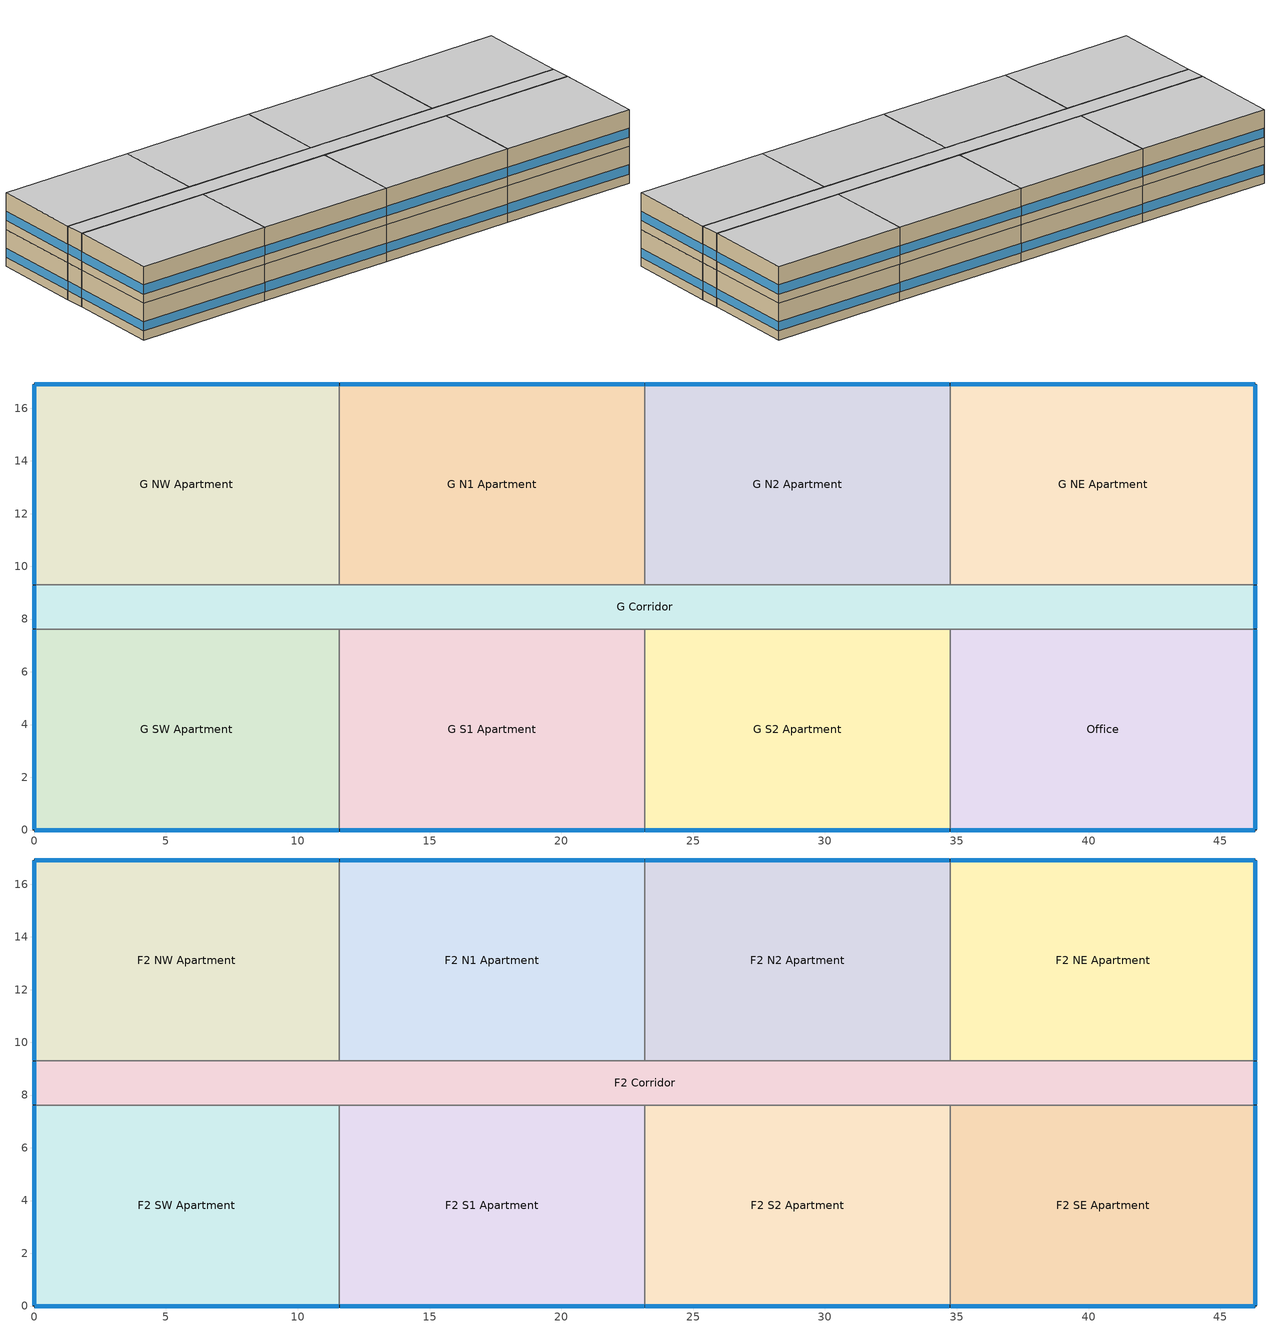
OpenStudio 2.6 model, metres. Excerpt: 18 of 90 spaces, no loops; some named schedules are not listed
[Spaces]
G S1 Apartment
 floor ground: 23.16,7.62 23.16,0 11.58,0 11.58,7.62 z0
 wall outside: 11.58,0 23.16,0 z0:3.05
 wall to G S2 Apartment: 23.16,0 23.16,7.62 z0:3.05
 wall to G Corridor: 23.16,7.62 11.58,7.62 z0:3.05
 wall to G SW Apartment: 11.58,7.62 11.58,0 z0:3.05
 window: 11.61,0 23.14,0 z0.76:1.53
Office
 floor ground: 46.33,7.62 46.33,0 34.75,0 34.75,7.62 z0
 wall outside: 34.75,0 46.33,0 46.33,7.62 z0:3.05
 wall to G S2 Apartment: 34.75,7.62 34.75,0 z0:3.05
 wall to G Corridor: 46.33,7.62 34.75,7.62 z0:3.05
 window: 46.33,0.03 46.33,7.59 / 34.77,0 46.3,0 z0.76:1.53
G S2 Apartment
 floor ground: 34.75,7.62 34.75,0 23.16,0 23.16,7.62 z0
 wall outside: 23.16,0 34.75,0 z0:3.05
 wall to G Corridor: 34.75,7.62 23.16,7.62 z0:3.05
 window: 23.19,0 34.72,0 z0.76:1.53
G Corridor
 floor ground: 46.33,9.3 46.33,7.62 0,7.62 0,9.3 z0
 wall outside: 46.33,7.62 46.33,9.3 / 0,9.3 0,7.62 z0:3.05
 wall to G NW Apartment: 11.58,9.3 0,9.3 z0:3.05
 wall to G NE Apartment: 46.33,9.3 34.75,9.3 z0:3.05
 wall to G N1 Apartment: 23.16,9.3 11.58,9.3 z0:3.05
 wall to G SW Apartment: 0,7.62 11.58,7.62 z0:3.05
 wall to G N2 Apartment: 34.75,9.3 23.16,9.3 z0:3.05
 window: 46.33,7.65 46.33,9.27 / 0,9.27 0,7.65 z0.76:1.55
G NW Apartment
 floor ground: 11.58,16.92 11.58,9.3 0,9.3 0,16.92 z0
 wall outside: 11.58,16.92 0,16.92 0,9.3 z0:3.05
 wall to G N1 Apartment: 11.58,9.3 11.58,16.92 z0:3.05
 window: 11.56,16.92 0.03,16.92 / 0,16.89 0,9.32 z0.76:1.53
G N1 Apartment
 floor ground: 23.16,16.92 23.16,9.3 11.58,9.3 11.58,16.92 z0
 wall outside: 23.16,16.92 11.58,16.92 z0:3.05
 wall to G N2 Apartment: 23.16,9.3 23.16,16.92 z0:3.05
 window: 23.14,16.92 11.61,16.92 z0.76:1.53
G N2 Apartment
 floor ground: 34.75,16.92 34.75,9.3 23.16,9.3 23.16,16.92 z0
 wall outside: 34.75,16.92 23.16,16.92 z0:3.05
 wall to G NE Apartment: 34.75,9.3 34.75,16.92 z0:3.05
 window: 34.72,16.92 23.19,16.92 z0.76:1.53
G NE Apartment
 floor ground: 46.33,16.92 46.33,9.3 34.75,9.3 34.75,16.92 z0
 wall outside: 46.33,9.3 46.33,16.92 34.75,16.92 z0:3.05
 window: 46.33,9.32 46.33,16.89 / 46.3,16.92 34.77,16.92 z0.76:1.53
G SW Apartment
 floor ground: 11.58,7.62 11.58,0 0,0 0,7.62 z0
 wall outside: 0,7.62 0,0 11.58,0 z0:3.05
 window: 0.03,0 11.56,0 / 0,7.59 0,0.03 z0.76:1.53
F2 N1 Apartment
 floor to G N1 Apartment: 23.16,16.92 23.16,9.3 11.58,9.3 11.58,16.92 z3.05
 wall outside: 23.16,16.92 11.58,16.92 z3.05:6.1
 wall to F2 Corridor: 11.58,9.3 23.16,9.3 z3.05:6.1
 wall to F2 N2 Apartment: 23.16,9.3 23.16,16.92 z3.05:6.1
 wall to F2 NW Apartment: 11.58,16.92 11.58,9.3 z3.05:6.1
 window: 23.14,16.92 11.61,16.92 z3.81:4.58
 ceiling to F3 N1 Apartment: 23.16,9.3 23.16,16.92 11.58,16.92 11.58,9.3 z6.1
F2 Corridor
 floor to G Corridor: 46.33,9.3 46.33,7.62 0,7.62 0,9.3 z3.05
 wall outside: 0,9.3 0,7.62 / 46.33,7.62 46.33,9.3 z3.05:6.1
 wall to F2 SE Apartment: 34.75,7.62 46.33,7.62 z3.05:6.1
 wall to F2 SW Apartment: 0,7.62 11.58,7.62 z3.05:6.1
 wall to F2 N2 Apartment: 34.75,9.3 23.16,9.3 z3.05:6.1
 wall to F2 S1 Apartment: 11.58,7.62 23.16,7.62 z3.05:6.1
 wall to F2 S2 Apartment: 23.16,7.62 34.75,7.62 z3.05:6.1
 wall to F2 NE Apartment: 46.33,9.3 34.75,9.3 z3.05:6.1
 wall to F2 NW Apartment: 11.58,9.3 0,9.3 z3.05:6.1
 window: 46.33,7.65 46.33,9.27 / 0,9.27 0,7.65 z3.81:4.6
 ceiling to F3 Corridor: 46.33,7.62 46.33,9.3 0,9.3 0,7.62 z6.1
F2 S1 Apartment
 floor to G S1 Apartment: 23.16,7.62 23.16,0 11.58,0 11.58,7.62 z3.05
 wall outside: 11.58,0 23.16,0 z3.05:6.1
 wall to F2 S2 Apartment: 23.16,0 23.16,7.62 z3.05:6.1
 wall to F2 SW Apartment: 11.58,7.62 11.58,0 z3.05:6.1
 window: 11.61,0 23.14,0 z3.81:4.58
 ceiling to F3 S1 Apartment: 23.16,0 23.16,7.62 11.58,7.62 11.58,0 z6.1
F2 NE Apartment
 floor to G NE Apartment: 46.33,16.92 46.33,9.3 34.75,9.3 34.75,16.92 z3.05
 wall outside: 46.33,9.3 46.33,16.92 34.75,16.92 z3.05:6.1
 wall to F2 N2 Apartment: 34.75,16.92 34.75,9.3 z3.05:6.1
 window: 46.33,9.32 46.33,16.89 / 46.3,16.92 34.77,16.92 z3.81:4.58
 ceiling to F3 NE Apartment: 46.33,9.3 46.33,16.92 34.75,16.92 34.75,9.3 z6.1
F2 SW Apartment
 floor to G SW Apartment: 11.58,7.62 11.58,0 0,0 0,7.62 z3.05
 wall outside: 0,7.62 0,0 11.58,0 z3.05:6.1
 window: 0.03,0 11.56,0 / 0,7.59 0,0.03 z3.81:4.58
 ceiling to F3 SW Apartment: 11.58,0 11.58,7.62 0,7.62 0,0 z6.1
F2 NW Apartment
 floor to G NW Apartment: 11.58,16.92 11.58,9.3 0,9.3 0,16.92 z3.05
 wall outside: 11.58,16.92 0,16.92 0,9.3 z3.05:6.1
 window: 11.56,16.92 0.03,16.92 / 0,16.89 0,9.32 z3.81:4.58
 ceiling to F3 NW Apartment: 11.58,9.3 11.58,16.92 0,16.92 0,9.3 z6.1
F2 SE Apartment
 floor to Office: 46.33,7.62 46.33,0 34.75,0 34.75,7.62 z3.05
 wall outside: 34.75,0 46.33,0 46.33,7.62 z3.05:6.1
 wall to F2 S2 Apartment: 34.75,7.62 34.75,0 z3.05:6.1
 window: 46.33,0.03 46.33,7.59 / 34.77,0 46.3,0 z3.81:4.58
 ceiling to F3 SE Apartment: 46.33,0 46.33,7.62 34.75,7.62 34.75,0 z6.1
F2 N2 Apartment
 floor to G N2 Apartment: 34.75,16.92 34.75,9.3 23.16,9.3 23.16,16.92 z3.05
 wall outside: 34.75,16.92 23.16,16.92 z3.05:6.1
 window: 34.72,16.92 23.19,16.92 z3.81:4.58
 ceiling to F3 N2 Apartment: 34.75,9.3 34.75,16.92 23.16,16.92 23.16,9.3 z6.1
F2 S2 Apartment
 floor to G S2 Apartment: 34.75,7.62 34.75,0 23.16,0 23.16,7.62 z3.05
 wall outside: 23.16,0 34.75,0 z3.05:6.1
 window: 23.19,0 34.72,0 z3.81:4.58
 ceiling to F3 S2 Apartment: 34.75,0 34.75,7.62 23.16,7.62 23.16,0 z6.1
[Site]
Fort McMurray AP_AB_CAN: Latitude {deg}=56.653; Longitude {deg}=-111.223; Time Zone {hr}=-7; Elevation {m}=369.1; Terrain=City
[Building]
HighriseApartment-CAN_AB_Fort.McMurray.AP.716890_CWEC2016.epw created: 2019-08-15 18:29:18 +0000: North Axis {deg}=0; Default Construction Set=BTAP-Mass at hdd = 6250.0; Standards Number of Stories=10; Standards Number of Above Ground Stories=10; Standards Building Type=NECB2017_HighriseApartment
[Site:WaterMainsTemperature]
Calculation Method=Correlation; Annual Average Outdoor Air Temperature {C}=1.875; Maximum Difference In Monthly Average Outdoor Air Temperatures {deltaC}=34.4
[Site:GroundTemperature:BuildingSurface]
19.527, 19.502, 19.536, 19.598, 20.002, 21.64, 22.225, 22.375, 21.449, 20.121, 19.802, 19.633
[SizingPeriod:DesignDay] Barometric Pressure {Pa}=96969; Sky Clearness=0; Rain Indicator=0; Snow Indicator=0; Day of Month=21; Daylight Saving Time Indicator=0; Humidity Indicating Type=Wetbulb; Dry-Bulb Temperature Range Modifier Type=DefaultMultipliers
Name | Maximum Dry-Bulb Temperature {C} | Daily Dry-Bulb Temperature Range {deltaC} | Humidity Indicating Conditions at Maximum Dry-Bulb | Wind Speed {m/s} | Wind Direction {deg} | Month | Day Type | Solar Model Indicator | ASHRAE Taub | ASHRAE Taud
Fort McMurray AP Ann Clg .4% Condns DB=>MWB | 28.9 | 12.4 | 17.8 | 3.7 | 250 | 7 | SummerDesignDay | ASHRAETau | 0.377 | 2.403
Fort McMurray AP Ann Htg 99.6% Condns DB | -36.2 | 0 | -36.2 | 1 | 90 | 1 | WinterDesignDay | ASHRAEClearSky
[Material:NoMass] Roughness=Smooth; Thermal Absorptance=0.9; Solar Absorptance=0.7
Name | Thermal Resistance {m2-K/W} | Visible Absorptance
Typical Carpet Pad | 0.21648 | 0.8
Typical Insulation 1 | 5.91238 | 0.7
Typical Insulation 2 | 4.49096 | 0.7
Typical Insulation 3 | 7.24636 | 0.7
Typical Carpet Pad 2 | 1.25503 | 0.8
Typical Carpet Pad 3 | 3.45515 | 0.8
Typical Insulation 4 | 0.526298 | 0.7
Typical Insulation 5 | 0.526316 | 0.7
[Material]
Name | Roughness | Thickness {m} | Conductivity {W/m-K} | Density {kg/m3} | Specific Heat {J/kg-K} | Thermal Absorptance | Solar Absorptance | Visible Absorptance
100mm Normalweight concrete floor | MediumSmooth | 0.1016 | 2.31 | 2322 | 832
G01 13mm gypsum board | Smooth | 0.0127 | 0.16 | 800 | 1090 | 0.9 | 0.7 | 0.5
G05 25mm wood | MediumSmooth | 0.0254 | 0.15 | 608 | 1630 | 0.9 | 0.5 | 0.5
4 in. Normalweight Concrete Floor | MediumRough | 0.1016 | 2.31 | 2322 | 832 | 0.9 | 0.7 | 0.7
1IN Stucco | Smooth | 0.0253 | 0.6918 | 1858 | 837 | 0.9 | 0.7 | 0.92
8IN CONCRETE HW RefBldg | Rough | 0.2032 | 1.311 | 2240 | 836.8 | 0.9 | 0.7 | 0.7
1/2IN Gypsum | Smooth | 0.0127 | 0.16 | 784.9 | 830 | 0.9 | 0.4 | 0.4
Metal Roof Surface; F08 Metal surface | Smooth | 0.0008 | 45.28 | 7824 | 500 | 0.9 | 0.7 | 0.7
6 in. Normalweight Concrete Floor | MediumRough | 0.1524 | 2.31 | 2322 | 832 | 0.9 | 0.7 | 0.7
[Construction]
BTAP-Int-Floor: 100mm Normalweight concrete floor, Typical Carpet Pad
BTAP-Int-Wall: G01 13mm gypsum board, G01 13mm gypsum board
BTAP-Int-Ceiling: Typical Carpet Pad, 100mm Normalweight concrete floor
BTAP-Ext-DaylightDiffuser: SimpleGlazing
BTAP-Int-Door: G05 25mm wood
BTAP-Ext-Floor-Mass:U-0.162: Typical Insulation 1, 4 in. Normalweight Concrete Floor, Typical Carpet Pad
BTAP-Ext-Wall-Mass:U-0.21: 1IN Stucco, 8IN CONCRETE HW RefBldg, Typical Insulation 2, 1/2IN Gypsum
BTAP-Ext-Roof-Metal:U-0.138: Metal Roof Surface, Typical Insulation 3
BTAP-Grnd-Floor-Mass:U-0.757: 6 in. Normalweight Concrete Floor, Typical Carpet Pad 2
BTAP-Grnd-Roof-Mass:U-0.284: 6 in. Normalweight Concrete Floor, Typical Carpet Pad 3
BTAP-Ext-Door:U-1.9000000000000001: F08 Metal surface, Typical Insulation 4
BTAP-Ext-OverHeadDoor:U-1.9000000000000001: Typical Insulation 5
BTAP-Ext-DaylightDiffuser:U=0.190 SHGC=0.600: SimpleGlazing:U=0.190 SHGC=0.600
[DefaultConstructionSet]
BTAP-Mass at hdd = 6250.0: Default Exterior Surface Constructions=BTAP-Mass at hdd = 6250.0; Default Interior Surface Constructions=Default Surface Constructions 2; Default Ground Contact Surface Constructions=BTAP-Mass at hdd = 6250.0 1; Default Exterior SubSurface Constructions=BTAP-Mass at hdd = 6250.0; Default Interior SubSurface Constructions=Default Sub Surface Constructions 2; Interior Partition Construction=BTAP-Int-Door
[DefaultSurfaceConstructions]
Name | Floor Construction | Wall Construction | Roof Ceiling Construction
Default Surface Constructions 2 | BTAP-Int-Floor | BTAP-Int-Wall | BTAP-Int-Ceiling
BTAP-Mass at hdd = 6250.0 | BTAP-Ext-Floor-Mass:U-0.162 | BTAP-Ext-Wall-Mass:U-0.21 | BTAP-Ext-Roof-Metal:U-0.138
BTAP-Mass at hdd = 6250.0 1 | BTAP-Grnd-Floor-Mass:U-0.757 | BTAP-Grnd-Roof-Mass:U-0.284 | BTAP-Grnd-Roof-Mass:U-0.284
[DefaultSubSurfaceConstructions]
Name | Fixed Window Construction | Operable Window Construction | Door Construction | Glass Door Construction | Overhead Door Construction | Skylight Construction | Tubular Daylight Dome Construction | Tubular Daylight Diffuser Construction
Default Sub Surface Constructions 2 | BTAP-Ext-DaylightDiffuser | BTAP-Ext-DaylightDiffuser | BTAP-Int-Door
BTAP-Mass at hdd = 6250.0 | BTAP-Ext-DaylightDiffuser:U=0.190 SHGC=0.600 | BTAP-Ext-DaylightDiffuser:U=0.190 SHGC=0.600 | BTAP-Ext-Door:U-1.9000000000000001 | BTAP-Ext-DaylightDiffuser:U=0.190 SHGC=0.600 | BTAP-Ext-OverHeadDoor:U-1.9000000000000001 | BTAP-Ext-DaylightDiffuser:U=0.190 SHGC=0.600 | BTAP-Ext-DaylightDiffuser:U=0.190 SHGC=0.600 | BTAP-Ext-DaylightDiffuser:U=0.190 SHGC=0.600
[WindowMaterial:SimpleGlazingSystem] Solar Heat Gain Coefficient=0.6; Visible Transmittance=0.21
Name | U-Factor {W/m2-K}
SimpleGlazing | 2.2
SimpleGlazing:U=0.190 SHGC=0.600 | 1.9
[Space] Part of Total Floor Area=Yes
Name | Space Type | Building Story | Thermal Zone
F2 NE Apartment | Space Function Dwelling units general | Building Story 2 | DU_BT=Space Function_ST=Dwelling units general_FL=Building Story 2_SCHG 4
F2 N1 Apartment | Space Function Dwelling units general | Building Story 2 | DU_BT=Space Function_ST=Dwelling units general_FL=Building Story 2_SCHG 5
F2 Corridor | Space Function Corridor/Transition area other-sch-G | Building Story 2 | WILD_ST=Corridor/Transition area other-sch-G_FL=Building Story 2_SCH=G
F2 S1 Apartment | Space Function Dwelling units general | Building Story 2 | DU_BT=Space Function_ST=Dwelling units general_FL=Building Story 2_SCHG 3
F2 SW Apartment | Space Function Dwelling units general | Building Story 2 | DU_BT=Space Function_ST=Dwelling units general_FL=Building Story 2_SCHG 6
G S1 Apartment | Space Function Dwelling units general | Building Story 1 | DU_BT=Space Function_ST=Dwelling units general_FL=Building Story 1_SCHG 3
Office | Space Function Office enclosed <= 25 m2 | Building Story 1 | ALL_ST=Office enclosed <= 25 m2_FL=Building Story 1_SCH=A
G N2 Apartment | Space Function Dwelling units general | Building Story 1 | DU_BT=Space Function_ST=Dwelling units general_FL=Building Story 1_SCHG 5
G S2 Apartment | Space Function Dwelling units general | Building Story 1 | DU_BT=Space Function_ST=Dwelling units general_FL=Building Story 1_SCHG 6
G Corridor | Space Function Corridor/Transition area other-sch-G | Building Story 1 | WILD_ST=Corridor/Transition area other-sch-G_FL=Building Story 1_SCH=G
G NW Apartment | Space Function Dwelling units general | Building Story 1 | DU_BT=Space Function_ST=Dwelling units general_FL=Building Story 1_SCHG 4
G N1 Apartment | Space Function Dwelling units general | Building Story 1 | DU_BT=Space Function_ST=Dwelling units general_FL=Building Story 1_SCHG 2
F2 NW Apartment | Space Function Dwelling units general | Building Story 2 | DU_BT=Space Function_ST=Dwelling units general_FL=Building Story 2_SCHG 2
F2 S2 Apartment | Space Function Dwelling units general | Building Story 2 | DU_BT=Space Function_ST=Dwelling units general_FL=Building Story 2_SCHG 1
F2 SE Apartment | Space Function Dwelling units general | Building Story 2 | DU_BT=Space Function_ST=Dwelling units general_FL=Building Story 2_SCHG 7
G SW Apartment | Space Function Dwelling units general | Building Story 1 | DU_BT=Space Function_ST=Dwelling units general_FL=Building Story 1_SCHG 1
F2 N2 Apartment | Space Function Dwelling units general | Building Story 2 | DU_BT=Space Function_ST=Dwelling units general_FL=Building Story 2_SCHG
G NE Apartment | Space Function Dwelling units general | Building Story 1 | DU_BT=Space Function_ST=Dwelling units general_FL=Building Story 1_SCHG
[BuildingStory]
Name | Nominal Z Coordinate {m}
Building Story 1 | 0
Building Story 2 | 3.0478
[SpaceType] Standards Building Type=Space Function
Name | Default Schedule Set | Design Specification Outdoor Air Object | Standards Space Type
Space Function Office enclosed <= 25 m2 | Space Function Office enclosed <= 25 m2 Schedule Set | Space Function Office enclosed <= 25 m2 Ventilation | Office enclosed <= 25 m2
Space Function Corridor/Transition area other-sch-G | Space Function Corridor/Transition area other-sch-G Schedule Set | Space Function Corridor/Transition area other-sch-G Ventilation | Corridor/Transition area other-sch-G
Space Function Dwelling units general | Space Function Dwelling units general Schedule Set | Space Function Dwelling units general Ventilation | Dwelling units general
[People]
Space Function Dwelling units general People: People Definition=Space Function Dwelling units general People Definition; Space or SpaceType=Space Function Dwelling units general; Work Efficiency Schedule=Work Efficiency Schedule; Clothing Insulation Schedule=Clothing Schedule; Air Velocity Schedule=Air Velocity Schedule; Multiplier=1
[DesignSpecification:OutdoorAir]
Space Function Dwelling units general Ventilation: Outdoor Air Method=Sum; Outdoor Air Flow per Person {m3/s-person}=0; Outdoor Air Flow per Floor Area {m3/s-m2}=0.00039624; Outdoor Air Flow Rate {m3/s}=0; Outdoor Air Flow Air Changes per Hour {1/hr}=0
[DefaultScheduleSet]
Space Function Dwelling units general Schedule Set: Number of People Schedule=NECB-G-Occupancy; People Activity Level Schedule=NECB-Activity; Lighting Schedule=NECB-G-Lighting; Electric Equipment Schedule=NECB-G-Electric-Equipment; Infiltration Schedule=Always On
[ThermostatSetpoint:DualSetpoint]
Name | Heating Setpoint Temperature Schedule | Cooling Setpoint Temperature Schedule
Space Function Dwelling units general Thermostat 159; Space Function Dwelling units general Thermostat 163; Space Function Dwelling units general Thermostat 167; Space Function Dwelling units general Thermostat 173; Space Function Dwelling units general Thermostat 185; Space Function Dwelling units general Thermostat 199; Space Function Dwelling units general Thermostat 201; Space Function Dwelling units general Thermostat 202; Space Function Dwelling units general Thermostat 204; Space Function Dwelling units general Thermostat 205; Space Function Dwelling units general Thermostat 207; Space Function Dwelling units general Thermostat 214; Space Function Dwelling units general Thermostat 219; Space Function Dwelling units general Thermostat 230; Space Function Dwelling units general Thermostat 232; Space Function Corridor/Transition area other-sch-G Thermostat 25; Space Function Corridor/Transition area other-sch-G Thermostat 26 | NECB-G-Thermostat Setpoint-Heating | NECB-G-Thermostat Setpoint-Cooling
Space Function Office enclosed <= 25 m2 Thermostat 3 | NECB-A-Thermostat Setpoint-Heating | NECB-A-Thermostat Setpoint-Cooling
[SpaceInfiltration:DesignFlowRate] Schedule=Always On Discrete; Design Flow Rate Calculation Method=Flow/ExteriorArea; Flow per Exterior Surface Area {m3/s-m2}=0.00025; Constant Term Coefficient=0; Temperature Term Coefficient=0; Velocity Term Coefficient=0.224; Velocity Squared Term Coefficient=0
Name | Space or SpaceType
F2 Corridor Infiltration | F2 Corridor
F2 N1 Apartment Infiltration | F2 N1 Apartment
F2 N2 Apartment Infiltration | F2 N2 Apartment
F2 NE Apartment Infiltration | F2 NE Apartment
F2 NW Apartment Infiltration | F2 NW Apartment
F2 S1 Apartment Infiltration | F2 S1 Apartment
F2 S2 Apartment Infiltration | F2 S2 Apartment
F2 SE Apartment Infiltration | F2 SE Apartment
F2 SW Apartment Infiltration | F2 SW Apartment
G Corridor Infiltration | G Corridor
G N1 Apartment Infiltration | G N1 Apartment
G N2 Apartment Infiltration | G N2 Apartment
G NE Apartment Infiltration | G NE Apartment
G NW Apartment Infiltration | G NW Apartment
G S1 Apartment Infiltration | G S1 Apartment
G S2 Apartment Infiltration | G S2 Apartment
G SW Apartment Infiltration | G SW Apartment
Office Infiltration | Office
[ThermalZone] Use Ideal Air Loads=No
Name | Thermostat
DU_BT=Space Function_ST=Dwelling units general_FL=Building Story 1_SCHG | Space Function Dwelling units general Thermostat 159
DU_BT=Space Function_ST=Dwelling units general_FL=Building Story 2_SCHG | Space Function Dwelling units general Thermostat 163
DU_BT=Space Function_ST=Dwelling units general_FL=Building Story 1_SCHG 1 | Space Function Dwelling units general Thermostat 167
DU_BT=Space Function_ST=Dwelling units general_FL=Building Story 2_SCHG 1 | Space Function Dwelling units general Thermostat 173
DU_BT=Space Function_ST=Dwelling units general_FL=Building Story 1_SCHG 2 | Space Function Dwelling units general Thermostat 185
DU_BT=Space Function_ST=Dwelling units general_FL=Building Story 2_SCHG 2 | Space Function Dwelling units general Thermostat 199
DU_BT=Space Function_ST=Dwelling units general_FL=Building Story 1_SCHG 3 | Space Function Dwelling units general Thermostat 201
DU_BT=Space Function_ST=Dwelling units general_FL=Building Story 1_SCHG 4 | Space Function Dwelling units general Thermostat 202
DU_BT=Space Function_ST=Dwelling units general_FL=Building Story 2_SCHG 3 | Space Function Dwelling units general Thermostat 204
DU_BT=Space Function_ST=Dwelling units general_FL=Building Story 1_SCHG 5 | Space Function Dwelling units general Thermostat 205
DU_BT=Space Function_ST=Dwelling units general_FL=Building Story 2_SCHG 4 | Space Function Dwelling units general Thermostat 207
DU_BT=Space Function_ST=Dwelling units general_FL=Building Story 2_SCHG 5 | Space Function Dwelling units general Thermostat 214
DU_BT=Space Function_ST=Dwelling units general_FL=Building Story 1_SCHG 6 | Space Function Dwelling units general Thermostat 219
DU_BT=Space Function_ST=Dwelling units general_FL=Building Story 2_SCHG 6 | Space Function Dwelling units general Thermostat 230
DU_BT=Space Function_ST=Dwelling units general_FL=Building Story 2_SCHG 7 | Space Function Dwelling units general Thermostat 232
ALL_ST=Office enclosed <= 25 m2_FL=Building Story 1_SCH=A | Space Function Office enclosed <= 25 m2 Thermostat 3
WILD_ST=Corridor/Transition area other-sch-G_FL=Building Story 1_SCH=G | Space Function Corridor/Transition area other-sch-G Thermostat 25
WILD_ST=Corridor/Transition area other-sch-G_FL=Building Story 2_SCH=G | Space Function Corridor/Transition area other-sch-G Thermostat 26
